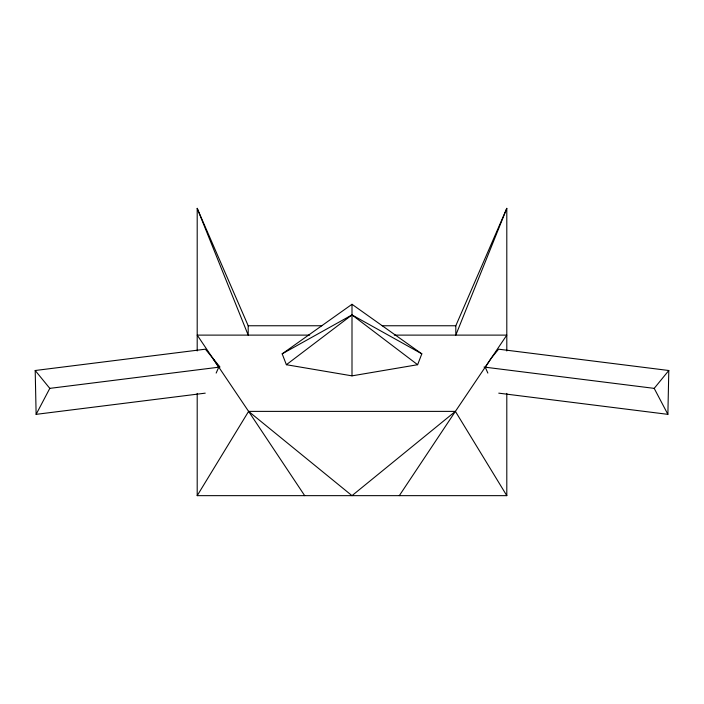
<?xml version="1.0" encoding="UTF-8"?>
<svg xmlns="http://www.w3.org/2000/svg" width="704" height="704" viewBox="0 0 704 704"><rect width="100%" height="100%" fill="white"/><g stroke="black" fill="none" stroke-linecap="round" stroke-linejoin="round"><path stroke-width="1.06" d="M498.766 393.158L667.876 414.348L668.8 370.506L498.599 349.184L491.304 358.116L485.258 367.206L487.846 373.076M417.622 364.716L421.819 353.839L352 304.286L282.181 353.839L286.378 364.716L352 375.857L417.622 364.716L352 314.908L282.181 353.839M506.801 208.349L455.805 335.113L455.805 325.758L506.801 208.349L506.801 350.97M216.154 373.076L218.742 367.206L212.696 358.116M36.124 414.348L49.799 388.37L220 367.048L205.401 349.184L35.2 370.506L36.124 414.348L205.234 393.158M506.801 393.386L506.801 495.651L197.199 495.651L248.6 411.382L455.4 411.382L506.801 335.113L394.293 335.113M399.309 495.651L455.4 411.382L506.801 495.651M484 367.048L654.201 388.37L668.8 370.506M455.4 411.382L352 495.651L248.6 411.382L197.199 335.113L309.707 335.113M286.378 364.716L352 314.908L421.819 353.839M197.199 350.97L197.199 208.349L248.195 325.758L321.79 325.758M382.21 325.758L455.805 325.758M35.2 370.506L49.799 388.37M248.6 411.382L304.691 495.651M654.201 388.37L667.876 414.348M197.199 208.349L248.195 335.113L248.195 325.758M352 304.286L352 375.857M197.199 393.386L197.199 495.651"/></g></svg>
